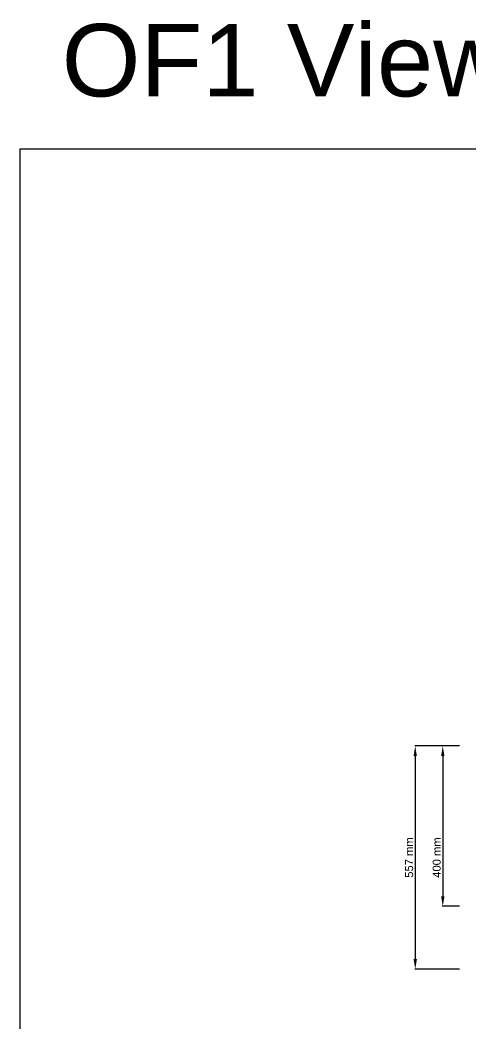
# Model space of a CAD drawing. Header units: millimetres. Extents: x 6152 to 28526, y 1087 to 12861.
# Drawn here: x 6152 to 7277, y 10353 to 12861 of the extents above; entities that cross this region are included whole.
import ezdxf

# ---------------------------------------------------------------- set-up
doc = ezdxf.new("R2010")
doc.units = ezdxf.units.MM
doc.header["$LTSCALE"] = 0.05
doc.layers.add('Cotation', color=8, linetype='Continuous', lineweight=9)
doc.layers.add('Text', color=8, linetype='Continuous')
doc.styles.get("Standard").update_dxf_attribs({"font": 'arial.ttf'})
doc.dimstyles.new('ISO-25', dxfattribs={"dimtxt": 2.5, "dimasz": 2.5, "dimexe": 1.25, "dimexo": 0.625, "dimtad": 1, "dimtxsty": 'Standard', "dimcen": 2.5, "dimadec": 0, "dimazin": 0, "dimtfac": 1, "dimtmove": 0, "dimatfit": 3, "dimfxl": 1, "dimarcsym": 0})

# ---------------------------------------------------------------- blocks, each defined once
blk = doc.blocks.new('*D5')
at = {"layer": 'Cotation', "color": 0, "lineweight": -2, "transparency": 16777216}
for p, q in [((7249, 11047.4), (7205.7, 11047.4)), ((7207, 11022.4), (7207, 10671.9)), ((7249, 10646.9), (7205.7, 10646.9))]:
    blk.add_line(p, q, dxfattribs=at)
at = {"layer": 'Cotation', "color": 0, "transparency": 16777216}
for points in [[(7202.8, 11022.4), (7211.1, 11022.4), (7207, 11047.4)], [(7202.8, 10671.9), (7211.1, 10671.9), (7207, 10646.9)]]:
    blk.add_solid(points, dxfattribs=at)
at = {"layer": 'Defpoints', "color": 0, "transparency": 16777216}
for p in [(7249.7, 11047.4), (7207, 10646.9), (7249.7, 10646.9)]:
    blk.add_point(p, dxfattribs=at)
at = {"layer": 'Cotation', "color": 0, "transparency": 16777216, "insert": (7191.8, 10768.7), "char_height": 20, "attachment_point": 5, "rotation": 90}
blk.add_mtext('400 mm', dxfattribs=at)
blk = doc.blocks.new('*D6')
at = {"layer": 'Cotation', "color": 0, "lineweight": -2, "transparency": 16777216}
for p, q in [((7249, 11047.4), (7137, 11047.4)), ((7138.2, 11022.4), (7138.2, 10515)), ((7249, 10490), (7137, 10490))]:
    blk.add_line(p, q, dxfattribs=at)
at = {"layer": 'Cotation', "color": 0, "transparency": 16777216}
for points in [[(7134.1, 11022.4), (7142.4, 11022.4), (7138.2, 11047.4)], [(7134.1, 10515), (7142.4, 10515), (7138.2, 10490)]]:
    blk.add_solid(points, dxfattribs=at)
at = {"layer": 'Defpoints', "color": 0, "transparency": 16777216}
for p in [(7249.7, 11047.4), (7138.2, 10490), (7249.7, 10490)]:
    blk.add_point(p, dxfattribs=at)
at = {"layer": 'Cotation', "color": 0, "transparency": 16777216, "insert": (7123.1, 10768.7), "char_height": 20, "attachment_point": 5, "rotation": 90}
blk.add_mtext('557 mm', dxfattribs=at)

msp = doc.modelspace()

# ---------------------------------------------------------------- linework, layer by layer
msp.add_lwpolyline([(6152.2, 12538.8), (22302.8, 12538.8), (22302.8, 8855.3), (6152.2, 8855.3)], close=True)

# ---------------------------------------------------------------- texts
at = {"layer": 'Text'}
msp.add_text('OF1 Views', height=180.96, dxfattribs=at).set_placement((6256, 12670.1))

# ---------------------------------------------------------------- dimensions: what is measured, and where the dimension line sits
at = {"layer": 'Cotation'}
for base, p1, p2, picture, middle in [((7138.2, 10490), (7249.7, 11047.4), (7249.7, 10490), '*D6', (7138.2, 10768.7)), ((7206.9688, 10646.9335), (7249.6748, 11047.3875), (7249.6748, 10646.9335), '*D5', (7206.9688, 10768.669))]:
    dim = msp.add_linear_dim(base=base, p1=p1, p2=p2, angle=270, dimstyle='ISO-25', override={"dimtxt": 20, "dimasz": 25, "dimgap": 5, "dimdec": 0, "dimpost": ' mm'}, dxfattribs=at)
    dim.commit()
    dim.dimension.update_dxf_attribs({"geometry": picture, "text_midpoint": middle, "dimtype": 161})

doc.saveas('drawing.dxf')
